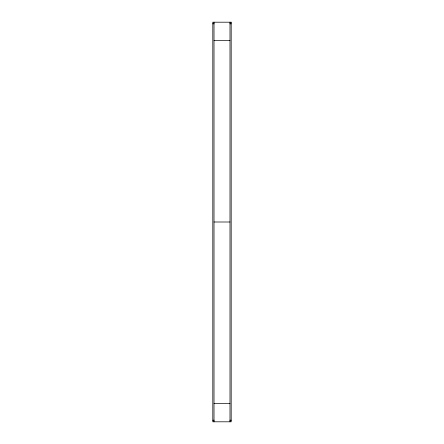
<?xml version="1.0" encoding="UTF-8"?>
<svg xmlns="http://www.w3.org/2000/svg" width="444" height="444" viewBox="0 0 444 444"><rect width="100%" height="100%" fill="white"/><g stroke="black" fill="none" stroke-linecap="round" stroke-linejoin="round"><path stroke-width="0.67" d="M212.809 23.798L214.169 23.798M229.831 23.798L231.191 23.798M214.008 40.582L229.992 40.582M214.008 222L229.992 222M214.008 403.418L229.992 403.418M212.809 420.202L214.169 420.202M229.831 420.202L231.191 420.202M229.992 22.2L229.992 421.8M214.008 22.2L214.008 421.8M231.191 22.2L212.809 22.2L212.809 421.8L231.191 421.8L231.191 22.2"/></g></svg>
